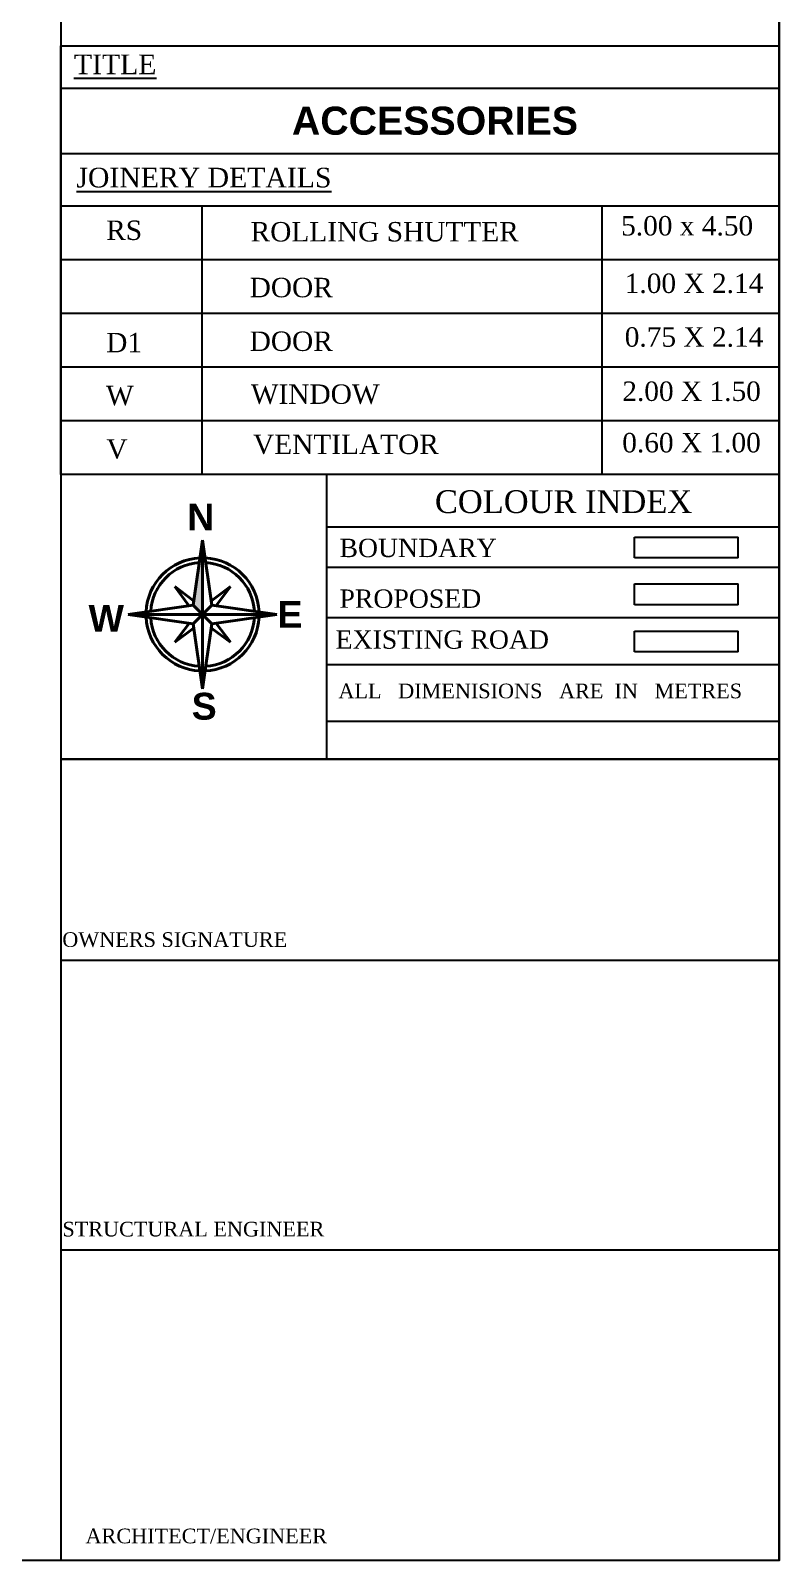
# Model space of a CAD drawing. Header units: metres. Extents: x 31037 to 31490, y -4422 to -3483.
# Drawn here: x 31315.52 to 31336.37, y -4230.29 to -4187.7 of the extents above; entities that cross this region are included whole.
import ezdxf
from ezdxf.enums import TextEntityAlignment as Align

# ---------------------------------------------------------------- set-up
doc = ezdxf.new("R2010")
doc.units = ezdxf.units.M
doc.header["$LTSCALE"] = 30
doc.header["$MEASUREMENT"] = 0
doc.linetypes.add('DASHED2', pattern=[0.375, 0.25, -0.125])
doc.layers.get('0').update_dxf_attribs({"color": 30, "lineweight": 40})
for name, color, linetype, lineweight in [('DIM', 5, 'Continuous', 25), ('Layer3', 7, 'DASHED2', 25), ('TEXT', 11, 'Continuous', 30)]:
    doc.layers.add(name, color=color, linetype=linetype, lineweight=lineweight)
doc.layers.add('LE', color=3, linetype='Continuous')
doc.layers.add('txt', color=75, linetype='Continuous')
doc.styles.add('off_name', font='arialbd.ttf')
doc.styles.add('RAM', font='dutchi.ttf')
doc.styles.get("Standard").update_dxf_attribs({"font": 'times.ttf', "height": 0.05})

# ---------------------------------------------------------------- blocks, each defined once
blk = doc.blocks.new('NORTH')
blk.add_hatch(color=3).paths.add_polyline_path([(-166, -166), (0, 0), (-1325, 0)])
for p, q in [((-166, 166), (0, 1325)), ((0, 0), (0, 1325)), ((0, 1325), (166, 166)), ((-249, 166), (-497, 497)), ((-497, 497), (-166, 248)), ((166, 249), (497, 497)), ((497, 497), (248, 166)), ((-1325, 0), (-166, 166)), ((-1325, 0), (0, 0)), ((0, 0), (-166, 166)), ((0, 0), (-166, -166)), ((166, 166), (0, 0)), ((0, 0), (1325, 0)), ((0, -1325), (0, 0)), ((166, -166), (0, 0)), ((166, 166), (1325, 0)), ((1325, 0), (166, -166)), ((-166, -166), (-1325, 0)), ((-497, -497), (-248, -166)), ((-166, -249), (-497, -497)), ((0, -1325), (-166, -166)), ((166, -166), (0, -1325)), ((497, -497), (166, -248)), ((249, -166), (497, -497))]:
    blk.add_line(p, q)
at = {"extrusion": (0, 0, -1)}
for major_axis, start_param, end_param in [((0, 1008), -1.525951, -0.045532), ((0, 926), -1.509249, -0.062245), ((0, 1008), 0.044821, 1.52524), ((0, 926), 0.061512, 1.508516), ((0, 1008), 3.186429, 4.666848), ((0, 926), 3.203139, 4.650143), ((0, 1008), 1.615627, 3.096046), ((0, 926), 1.632329, 3.079332)]:
    blk.add_ellipse((0, 0), major_axis=major_axis, ratio=1, start_param=start_param, end_param=end_param, dxfattribs=at)

msp = doc.modelspace()

# ---------------------------------------------------------------- linework, layer by layer
at = {"color": 0, "lineweight": 25}
for p, q in [((31336.3646, -4192.58443), (31316.35975, -4192.58443)), ((31320.29353, -4192.58443), (31320.29353, -4200.06069)), ((31331.42862, -4192.58443), (31331.42862, -4200.06069)), ((31336.3646, -4194.07968), (31316.35975, -4194.07968)), ((31336.3646, -4195.57493), (31316.35975, -4195.57493)), ((31336.3646, -4197.07019), (31316.35975, -4197.07019)), ((31336.3646, -4197.07019), (31316.35975, -4197.07019)), ((31336.3646, -4198.56544), (31316.35975, -4198.56544)), ((31336.3646, -4198.56544), (31316.35975, -4198.56544)), ((31336.3646, -4200.06069), (31316.35975, -4200.06069)), ((31336.3646, -4200.06069), (31316.35975, -4200.06069))]:
    msp.add_line(p, q, dxfattribs=at)
at = {"layer": 'DIM', "color": 0, "lineweight": 25}
for p, q in [((31316.35975, -4189.29442), (31336.3646, -4189.29442)), ((31323.77318, -4207.98097), (31323.77318, -4200.06069))]:
    msp.add_line(p, q, dxfattribs=at)
for points in [[(31232.08042, -4148.87448), (31336.3646, -4148.87448), (31336.3646, -4230.29321), (31232.08042, -4230.29321)], [(31336.3646, -4200.06069), (31316.35975, -4200.06069), (31316.35975, -4188.1167), (31336.3646, -4188.1167)], [(31316.35975, -4191.11465), (31336.3646, -4191.11465), (31336.3646, -4200.06069), (31316.35975, -4200.06069)], [(31316.35975, -4207.98085), (31336.3646, -4207.98109), (31336.3646, -4200.06069), (31316.35975, -4200.06069)]]:
    msp.add_lwpolyline(points, close=True, dxfattribs=at)
msp.add_lwpolyline([(31336.3646, -4230.29321), (31336.3646, -4148.87448), (31316.35975, -4148.87448), (31316.35975, -4230.29321)], dxfattribs=at)
at = {"layer": 'Layer3', "color": 0, "linetype": 'ByBlock', "lineweight": 25}
for p, q in [((31336.3646, -4201.52547), (31323.77318, -4201.52531)), ((31332.3374, -4201.79678), (31335.21813, -4201.79678)), ((31332.3374, -4202.37664), (31332.3374, -4201.79678)), ((31335.21813, -4202.37664), (31335.21813, -4201.79678)), ((31336.3646, -4202.64797), (31323.77318, -4202.64782)), ((31335.21813, -4202.37664), (31332.3374, -4202.37664)), ((31332.33739, -4203.10376), (31335.21811, -4203.10376)), ((31332.33739, -4203.68363), (31332.33739, -4203.10376)), ((31335.21811, -4203.68363), (31335.21811, -4203.10376)), ((31335.21811, -4203.68363), (31332.33739, -4203.68363)), ((31336.3646, -4204.04905), (31323.77318, -4204.04889)), ((31332.33737, -4204.41445), (31335.2181, -4204.41445)), ((31332.33737, -4204.99431), (31332.33737, -4204.41445)), ((31335.2181, -4204.99431), (31335.2181, -4204.41445)), ((31335.2181, -4204.99431), (31332.33737, -4204.99431)), ((31336.3646, -4205.35973), (31323.77318, -4205.35957)), ((31336.36459, -4206.93033), (31323.77317, -4206.93017)), ((31316.35975, -4207.98085), (31336.3646, -4207.98109)), ((31336.3646, -4207.9811), (31316.35975, -4207.98085)), ((31316.35975, -4207.98086), (31336.3646, -4207.98086))]:
    msp.add_line(p, q, dxfattribs=at)
at = {"layer": 'txt', "color": 0, "lineweight": 25}
for p, q in [((31316.35645, -4213.57909), (31336.3646, -4213.57909)), ((31316.35975, -4221.64191), (31336.36903, -4221.64191))]:
    msp.add_line(p, q, dxfattribs=at)

# ---------------------------------------------------------------- block references
at = {"color": 0, "lineweight": 25, "xscale": 0.0015625678246757, "yscale": 0.0015625678246757, "zscale": 0.0015625678246757, "rotation": 270}
msp.add_blockref('NORTH', (31320.31074, -4203.95214), dxfattribs=at)
msp.add_blockref('NORTH', (31320.31074, -4203.95214), dxfattribs=at)
msp.add_blockref('NORTH', (31320.31074, -4203.95214), dxfattribs=at)
msp.add_blockref('NORTH', (31320.31074, -4203.95214), dxfattribs=at)

# ---------------------------------------------------------------- texts
at = {"color": 0, "lineweight": 25}
for s, height, p in [('%%UTITLE', 0.54771, (31317.87791, -4188.63556)), ('%%UJOINERY DETAILS', 0.5477105, (31320.34783, -4191.7895))]:
    msp.add_text(s, height=height, dxfattribs=at).set_placement(p, align=Align.MIDDLE)
at = {"color": 0, "lineweight": 25, "style": 'off_name'}
msp.add_text('ACCESSORIES', height=0.7833121, dxfattribs=at).set_placement((31322.79707, -4190.59573))
at = {"color": 0, "lineweight": 25}
for s, height, p in [('5.00 x 4.50', 0.5408243, (31331.96287, -4193.40029)), ('RS', 0.540824, (31317.62716, -4193.52483)), ('ROLLING SHUTTER', 0.5408243, (31321.6483, -4193.56663)), ('DOOR', 0.540824, (31321.62141, -4195.12015)), ('1.00 X 2.14', 0.5408243, (31332.0633, -4195.00206)), ('D1', 0.540824, (31317.62752, -4196.65298)), ('DOOR', 0.540824, (31321.62141, -4196.6154)), ('0.75 X 2.14', 0.5408243, (31332.0633, -4196.49731)), ('WINDOW', 0.540824, (31321.65392, -4198.08847)), ('2.00 X 1.50', 0.5408243, (31331.99521, -4198.00767)), ('W', 0.54082, (31317.62227, -4198.12608)), ('V', 0.54082, (31317.63143, -4199.61655)), ('  VENTILATOR  ', 0.5408243, (31321.30584, -4199.48608)), ('0.60 X 1.00', 0.5408243, (31331.99423, -4199.44033))]:
    msp.add_text(s, height=height, dxfattribs=at).set_placement(p)
msp.add_text('COLOUR INDEX', height=0.6348267, dxfattribs=at).set_placement((31326.77791, -4201.31913), align=Align.BOTTOM_LEFT)
at = {"layer": 'LE', "color": 0, "linetype": 'ByBlock', "lineweight": 25, "style": 'RAM'}
for s, height, p in [('BOUNDARY', 0.511155, (31324.12171, -4202.50998)), ('PROPOSED', 0.511155, (31324.12171, -4203.92165)), ('EXISTING ROAD', 0.5111554, (31324.01447, -4205.06046)), ('ALL   DIMENISIONS   ARE  IN   METRES', 0.4089243, (31324.09228, -4206.41025))]:
    msp.add_text(s, height=height, dxfattribs=at).set_placement(p, align=Align.BOTTOM_LEFT)
for s, p in [('OWNERS SIGNATURE', (31316.40491, -4213.21054)), ('STRUCTURAL ENGINEER', (31316.4082, -4221.27336)), ('ARCHITECT/ENGINEER', (31317.05201, -4229.81704))]:
    msp.add_text(s, height=0.4089243, dxfattribs=at).set_placement(p)
at = {"layer": 'TEXT', "color": 0, "lineweight": 25, "style": 'off_name'}
for s, p in [('N', (31319.88286, -4201.613)), ('N', (31319.88286, -4201.613)), ('N', (31319.88286, -4201.613)), ('N', (31319.88286, -4201.613)), ('W', (31317.13638, -4204.43651)), ('W', (31317.13638, -4204.43651)), ('W', (31317.13638, -4204.43651)), ('W', (31317.13638, -4204.43651)), ('E', (31322.39818, -4204.32568)), ('E', (31322.39818, -4204.32568)), ('E', (31322.39818, -4204.32568)), ('E', (31322.39818, -4204.32568)), ('S', (31320.00689, -4206.88253)), ('S', (31320.00689, -4206.88253)), ('S', (31320.00689, -4206.88253)), ('S', (31320.00689, -4206.88253))]:
    msp.add_text(s, height=0.74774, dxfattribs=at).set_placement(p)

doc.saveas('drawing.dxf')
